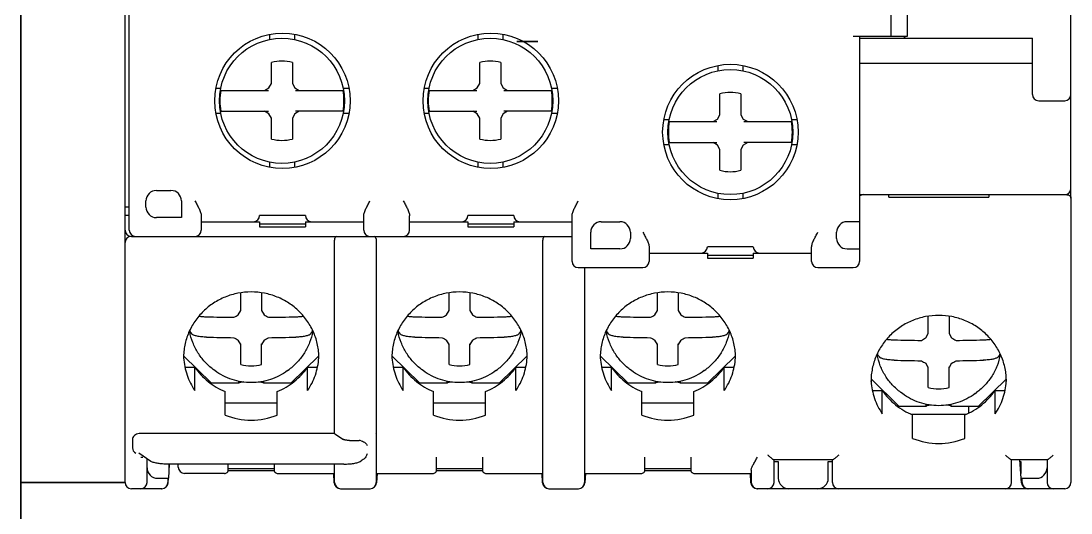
# Model space of a CAD drawing. Header units: millimetres. Extents: x 0 to 19090, y 0 to 12100.
# Drawn here: x 16945.1 to 16995.5, y 10620.1 to 10643.6 of the extents above; entities that cross this region are included whole.
import ezdxf

# ---------------------------------------------------------------- set-up
doc = ezdxf.new("R2010")
doc.units = ezdxf.units.MM
doc.header["$MEASUREMENT"] = 0
doc.layers.add('NetDam', color=7, linetype='Continuous', lineweight=35)

msp = doc.modelspace()

# ---------------------------------------------------------------- linework, layer by layer
at = {"color": 7, "linetype": 'Continuous'}
for p, q in [((16950.092, 10621.525), (16950.092, 10658.425)), ((16995.492, 10635.163), (16995.492, 10658.425)), ((16950.292, 10633.625), (16950.292, 10656.525)), ((16987.642, 10642.925), (16987.642, 10652.825)), ((16986.842, 10646.925), (16986.842, 10642.925)), ((16957.017, 10643.011), (16957.017, 10642.76)), ((16958.217, 10643.02), (16958.217, 10642.76)), ((16967.017, 10643.011), (16967.017, 10642.76)), ((16968.217, 10643.02), (16968.217, 10642.76)), ((16985.042, 10642.925), (16987.642, 10642.925)), ((16985.342, 10642.925), (16985.342, 10632.125)), ((16985.342, 10642.825), (16993.642, 10642.825)), ((16993.642, 10640.125), (16993.642, 10642.825)), ((16957.117, 10640.658), (16957.117, 10641.658)), ((16958.117, 10641.658), (16958.117, 10640.658)), ((16967.117, 10640.658), (16967.117, 10641.658)), ((16968.117, 10641.658), (16968.117, 10640.658)), ((16978.542, 10641.516), (16978.542, 10641.26)), ((16979.742, 10641.516), (16979.742, 10641.26)), ((16985.342, 10641.625), (16993.642, 10641.625)), ((16956.995, 10640.447), (16957.117, 10640.658)), ((16958.117, 10640.658), (16958.239, 10640.447)), ((16966.995, 10640.447), (16967.117, 10640.658)), ((16968.117, 10640.658), (16968.239, 10640.447)), ((16954.449, 10640.425), (16954.686, 10640.425)), ((16954.684, 10640.325), (16956.974, 10640.325)), ((16956.784, 10640.325), (16956.995, 10640.447)), ((16958.239, 10640.447), (16958.45, 10640.325)), ((16958.261, 10640.325), (16960.551, 10640.325)), ((16960.549, 10640.425), (16960.835, 10640.425)), ((16964.449, 10640.425), (16964.686, 10640.425)), ((16964.684, 10640.325), (16966.974, 10640.325)), ((16966.784, 10640.325), (16966.995, 10640.447)), ((16968.239, 10640.447), (16968.45, 10640.325)), ((16968.261, 10640.325), (16970.551, 10640.325)), ((16970.549, 10640.425), (16970.835, 10640.425)), ((16978.642, 10639.158), (16978.642, 10640.158)), ((16979.642, 10640.158), (16979.642, 10639.158)), ((16993.942, 10639.825), (16995.192, 10639.825)), ((16954.449, 10639.225), (16954.684, 10639.225)), ((16954.684, 10639.325), (16956.974, 10639.325)), ((16956.995, 10639.203), (16956.784, 10639.325)), ((16957.117, 10638.992), (16956.995, 10639.203)), ((16957.117, 10637.992), (16957.117, 10638.992)), ((16958.239, 10639.203), (16958.117, 10638.992)), ((16958.117, 10638.992), (16958.117, 10637.992)), ((16958.45, 10639.325), (16958.239, 10639.203)), ((16960.551, 10639.325), (16958.261, 10639.325)), ((16960.55, 10639.225), (16960.835, 10639.225)), ((16964.449, 10639.225), (16964.684, 10639.225)), ((16964.684, 10639.325), (16966.974, 10639.325)), ((16966.995, 10639.203), (16966.784, 10639.325)), ((16967.117, 10638.992), (16966.995, 10639.203)), ((16967.117, 10637.992), (16967.117, 10638.992)), ((16968.239, 10639.203), (16968.117, 10638.992)), ((16968.117, 10638.992), (16968.117, 10637.992)), ((16968.45, 10639.325), (16968.239, 10639.203)), ((16970.551, 10639.325), (16968.261, 10639.325)), ((16970.55, 10639.225), (16970.835, 10639.225)), ((16978.309, 10638.825), (16978.52, 10638.947)), ((16978.52, 10638.947), (16978.642, 10639.158)), ((16979.642, 10639.158), (16979.764, 10638.947)), ((16979.764, 10638.947), (16979.975, 10638.825)), ((16975.949, 10638.925), (16976.211, 10638.925)), ((16976.209, 10638.825), (16978.499, 10638.825)), ((16979.786, 10638.825), (16982.076, 10638.825)), ((16982.074, 10638.925), (16982.335, 10638.925)), ((16975.949, 10637.725), (16976.209, 10637.725)), ((16976.209, 10637.825), (16978.499, 10637.825)), ((16978.52, 10637.703), (16978.309, 10637.825)), ((16978.642, 10637.492), (16978.52, 10637.703)), ((16978.642, 10636.492), (16978.642, 10637.492)), ((16979.764, 10637.703), (16979.642, 10637.492)), ((16979.642, 10637.492), (16979.642, 10636.492)), ((16979.975, 10637.825), (16979.764, 10637.703)), ((16982.076, 10637.825), (16979.786, 10637.825)), ((16982.075, 10637.725), (16982.335, 10637.725)), ((16957.017, 10636.89), (16957.017, 10636.639)), ((16958.217, 10636.89), (16958.217, 10636.63)), ((16967.017, 10636.89), (16967.017, 10636.639)), ((16968.217, 10636.89), (16968.217, 10636.63)), ((16951.592, 10635.525), (16952.292, 10635.525)), ((16951.092, 10634.725), (16951.092, 10635.025)), ((16952.792, 10635.025), (16952.792, 10634.225)), ((16978.542, 10635.39), (16978.542, 10635.134)), ((16979.742, 10635.39), (16979.742, 10635.134)), ((16985.342, 10635.325), (16995.192, 10635.325)), ((16985.392, 10635.325), (16985.392, 10635.284)), ((16986.742, 10635.208), (16986.742, 10635.325)), ((16986.742, 10635.208), (16991.542, 10635.208)), ((16991.542, 10635.325), (16991.542, 10635.208)), ((16995.492, 10635.145), (16995.492, 10621.525)), ((16950.292, 10634.725), (16950.092, 10634.725)), ((16950.292, 10634.325), (16950.092, 10634.325)), ((16952.792, 10634.225), (16951.592, 10634.225)), ((16953.742, 10634.311), (16953.742, 10633.625)), ((16953.742, 10634.025), (16956.542, 10634.025)), ((16958.742, 10634.325), (16956.542, 10634.325)), ((16956.542, 10634.025), (16956.542, 10633.775)), ((16956.542, 10633.925), (16958.742, 10633.925)), ((16958.742, 10634.025), (16958.742, 10633.775)), ((16958.742, 10634.025), (16961.542, 10634.025)), ((16961.542, 10633.625), (16961.542, 10634.311)), ((16963.742, 10633.625), (16963.742, 10634.311)), ((16963.742, 10634.025), (16966.542, 10634.025)), ((16968.742, 10634.325), (16966.542, 10634.325)), ((16966.542, 10634.025), (16966.542, 10633.775)), ((16966.542, 10633.925), (16968.742, 10633.925)), ((16968.742, 10634.025), (16968.742, 10633.775)), ((16968.742, 10634.025), (16971.542, 10634.025)), ((16971.542, 10632.125), (16971.542, 10634.311)), ((16972.942, 10634.025), (16973.842, 10634.025)), ((16985.342, 10634.025), (16984.742, 10634.025)), ((16956.542, 10633.775), (16958.742, 10633.775)), ((16966.542, 10633.775), (16968.742, 10633.775)), ((16972.442, 10632.725), (16972.442, 10633.525)), ((16974.342, 10633.525), (16974.342, 10633.225)), ((16984.242, 10633.225), (16984.242, 10633.525)), ((16950.392, 10633.325), (16971.542, 10633.325)), ((16952.242, 10633.325), (16952.242, 10633.318)), ((16960.146, 10623.863), (16960.146, 10633.09)), ((16962.138, 10633.09), (16962.138, 10623.863)), ((16970.146, 10622.74), (16970.146, 10633.09)), ((16973.842, 10632.725), (16972.442, 10632.725)), ((16975.242, 10632.811), (16975.242, 10632.125)), ((16975.242, 10632.525), (16978.042, 10632.525)), ((16980.242, 10632.825), (16978.042, 10632.825)), ((16978.042, 10632.525), (16978.042, 10632.275)), ((16978.042, 10632.425), (16980.242, 10632.425)), ((16980.242, 10632.525), (16980.242, 10632.275)), ((16980.242, 10632.525), (16983.042, 10632.525)), ((16983.042, 10632.125), (16983.042, 10632.811)), ((16984.742, 10632.725), (16985.342, 10632.725)), ((16978.042, 10632.275), (16980.242, 10632.275)), ((16971.842, 10631.825), (16974.942, 10631.825)), ((16972.138, 10631.825), (16972.138, 10622.74)), ((16983.342, 10631.825), (16985.042, 10631.825)), ((16955.642, 10629.767), (16955.642, 10630.616)), ((16956.642, 10630.616), (16956.642, 10629.767)), ((16965.642, 10629.767), (16965.642, 10630.616)), ((16966.642, 10630.616), (16966.642, 10629.767)), ((16975.642, 10629.767), (16975.642, 10630.616)), ((16976.642, 10630.616), (16976.642, 10629.767)), ((16955.52, 10629.56), (16955.642, 10629.767)), ((16956.642, 10629.767), (16956.764, 10629.56)), ((16965.52, 10629.56), (16965.642, 10629.767)), ((16966.642, 10629.767), (16966.764, 10629.56)), ((16975.52, 10629.56), (16975.642, 10629.767)), ((16976.642, 10629.767), (16976.764, 10629.56)), ((16988.642, 10628.66), (16988.642, 10629.495)), ((16989.642, 10629.495), (16989.642, 10628.66)), ((16953.309, 10628.633), (16953.209, 10628.754)), ((16959.076, 10628.754), (16958.976, 10628.633)), ((16963.309, 10628.633), (16963.209, 10628.754)), ((16969.076, 10628.754), (16968.976, 10628.633)), ((16973.309, 10628.633), (16973.209, 10628.754)), ((16979.076, 10628.754), (16978.976, 10628.633)), ((16988.52, 10628.453), (16988.642, 10628.66)), ((16989.642, 10628.66), (16989.764, 10628.453)), ((16955.642, 10628.14), (16955.52, 10628.345)), ((16955.642, 10627.182), (16955.642, 10628.17)), ((16956.764, 10628.345), (16956.642, 10628.14)), ((16956.642, 10627.182), (16956.642, 10628.17)), ((16965.642, 10628.14), (16965.52, 10628.345)), ((16965.642, 10627.182), (16965.642, 10628.17)), ((16966.764, 10628.345), (16966.642, 10628.14)), ((16966.642, 10627.182), (16966.642, 10628.17)), ((16975.642, 10628.14), (16975.52, 10628.345)), ((16975.642, 10627.182), (16975.642, 10628.17)), ((16976.764, 10628.345), (16976.642, 10628.14)), ((16976.642, 10627.182), (16976.642, 10628.17)), ((16952.897, 10627.59), (16954.242, 10626.277)), ((16959.388, 10627.59), (16958.042, 10626.277)), ((16962.897, 10627.59), (16964.242, 10626.277)), ((16969.388, 10627.59), (16968.042, 10626.277)), ((16972.897, 10627.59), (16974.242, 10626.277)), ((16979.388, 10627.59), (16978.042, 10626.277)), ((16986.309, 10627.527), (16986.209, 10627.648)), ((16992.076, 10627.648), (16991.976, 10627.527)), ((16952.96, 10627.054), (16953.436, 10627.054)), ((16953.436, 10625.929), (16953.436, 10627.054)), ((16954.398, 10626.887), (16954.324, 10626.942)), ((16957.887, 10626.887), (16957.961, 10626.942)), ((16958.848, 10625.929), (16958.848, 10627.054)), ((16958.848, 10627.054), (16959.324, 10627.054)), ((16962.96, 10627.054), (16963.436, 10627.054)), ((16963.436, 10625.929), (16963.436, 10627.054)), ((16964.398, 10626.887), (16964.324, 10626.942)), ((16967.887, 10626.887), (16967.961, 10626.942)), ((16968.848, 10625.929), (16968.848, 10627.054)), ((16968.848, 10627.054), (16969.324, 10627.054)), ((16972.96, 10627.054), (16973.436, 10627.054)), ((16973.436, 10625.929), (16973.436, 10627.054)), ((16974.398, 10626.887), (16974.324, 10626.942)), ((16977.887, 10626.887), (16977.961, 10626.942)), ((16978.848, 10625.929), (16978.848, 10627.054)), ((16978.848, 10627.054), (16979.324, 10627.054)), ((16988.642, 10627.034), (16988.52, 10627.239)), ((16988.642, 10626.076), (16988.642, 10627.064)), ((16989.764, 10627.239), (16989.642, 10627.034)), ((16989.642, 10626.076), (16989.642, 10627.064)), ((16955.542, 10626.277), (16955.542, 10626.375)), ((16956.742, 10626.277), (16956.742, 10626.375)), ((16965.542, 10626.277), (16965.542, 10626.375)), ((16966.742, 10626.277), (16966.742, 10626.375)), ((16975.542, 10626.277), (16975.542, 10626.375)), ((16976.742, 10626.277), (16976.742, 10626.375)), ((16985.896, 10626.485), (16987.242, 10625.17)), ((16992.389, 10626.485), (16991.042, 10625.17)), ((16954.187, 10626.282), (16954.242, 10626.277)), ((16955.542, 10626.277), (16954.242, 10626.277)), ((16954.892, 10624.757), (16954.892, 10625.882)), ((16958.042, 10626.277), (16956.742, 10626.277)), ((16957.392, 10624.757), (16957.392, 10625.882)), ((16958.098, 10626.282), (16958.042, 10626.277)), ((16964.187, 10626.282), (16964.242, 10626.277)), ((16965.542, 10626.277), (16964.242, 10626.277)), ((16964.892, 10624.757), (16964.892, 10625.882)), ((16968.042, 10626.277), (16966.742, 10626.277)), ((16967.392, 10624.757), (16967.392, 10625.882)), ((16968.098, 10626.282), (16968.042, 10626.277)), ((16974.187, 10626.282), (16974.242, 10626.277)), ((16975.542, 10626.277), (16974.242, 10626.277)), ((16974.892, 10624.757), (16974.892, 10625.882)), ((16978.042, 10626.277), (16976.742, 10626.277)), ((16977.392, 10624.757), (16977.392, 10625.882)), ((16978.098, 10626.282), (16978.042, 10626.277)), ((16985.96, 10625.933), (16986.436, 10625.933)), ((16986.436, 10624.807), (16986.436, 10625.933)), ((16987.398, 10625.781), (16987.324, 10625.836)), ((16990.887, 10625.781), (16990.961, 10625.836)), ((16991.848, 10625.933), (16992.324, 10625.933)), ((16991.848, 10624.807), (16991.848, 10625.933)), ((16957.392, 10625.325), (16954.892, 10625.325)), ((16967.392, 10625.325), (16964.892, 10625.325)), ((16977.392, 10625.325), (16974.892, 10625.325)), ((16987.164, 10625.177), (16987.242, 10625.17)), ((16988.542, 10625.17), (16987.242, 10625.17)), ((16988.542, 10625.17), (16988.542, 10625.268)), ((16989.742, 10625.17), (16989.742, 10625.268)), ((16991.042, 10625.17), (16989.742, 10625.17)), ((16990.592, 10624.854), (16990.592, 10625.17)), ((16991.121, 10625.177), (16991.042, 10625.17)), ((16987.808, 10624.8), (16990.477, 10624.8)), ((16987.892, 10623.636), (16987.892, 10624.761)), ((16990.392, 10623.636), (16990.392, 10624.761)), ((16960.146, 10623.863), (16950.765, 10623.863)), ((16960.158, 10623.853), (16960.574, 10623.582)), ((16962.142, 10623.863), (16962.127, 10623.853)), ((16962.142, 10623.863), (16962.138, 10623.863)), ((16962.142, 10623.863), (16962.142, 10622.886)), ((16950.442, 10623.57), (16950.442, 10623.179)), ((16960.859, 10623.538), (16961.326, 10623.538)), ((16951.327, 10622.534), (16950.75, 10622.928)), ((16962.142, 10622.886), (16962.127, 10622.876)), ((16962.138, 10622.884), (16962.138, 10622.74)), ((16950.842, 10622.74), (16950.947, 10622.74)), ((16951.142, 10621.525), (16951.142, 10622.634)), ((16960.588, 10622.403), (16952.119, 10622.403)), ((16952.209, 10622.403), (16952.171, 10621.725)), ((16952.642, 10622.256), (16952.642, 10622.403)), ((16955.042, 10622.118), (16955.042, 10622.403)), ((16957.242, 10622.403), (16957.242, 10622.118)), ((16960.142, 10621.525), (16960.142, 10622.403)), ((16961.512, 10622.617), (16961.416, 10622.555)), ((16962.142, 10622.45), (16962.142, 10621.525)), ((16965.042, 10622.118), (16965.042, 10622.74)), ((16967.242, 10622.74), (16967.242, 10622.118)), ((16970.142, 10621.525), (16970.142, 10622.45)), ((16972.142, 10622.45), (16972.142, 10621.525)), ((16975.042, 10622.118), (16975.042, 10622.74)), ((16977.242, 10622.74), (16977.242, 10622.118)), ((16984.049, 10622.603), (16981.235, 10622.603)), ((16981.242, 10621.525), (16981.242, 10622.603)), ((16981.242, 10622.525), (16981.442, 10622.525)), ((16981.442, 10622.525), (16981.442, 10621.725)), ((16983.842, 10621.725), (16983.842, 10622.525)), ((16983.842, 10622.525), (16984.042, 10622.525)), ((16984.042, 10621.525), (16984.042, 10622.603)), ((16994.349, 10622.603), (16992.635, 10622.603)), ((16992.642, 10621.525), (16992.642, 10622.603)), ((16993.122, 10621.504), (16993.044, 10622.603)), ((16993.049, 10622.525), (16993.078, 10622.525)), ((16994.342, 10622.603), (16994.342, 10621.525)), ((16951.142, 10622.125), (16951.153, 10622.125)), ((16954.859, 10621.956), (16952.942, 10621.956)), ((16957.246, 10622.088), (16955.039, 10622.088)), ((16955.042, 10622.191), (16957.242, 10622.191)), ((16957.425, 10621.956), (16960.142, 10621.956)), ((16960.126, 10621.508), (16960.101, 10621.956)), ((16962.142, 10621.956), (16964.859, 10621.956)), ((16962.184, 10621.956), (16962.158, 10621.508)), ((16967.246, 10622.088), (16965.039, 10622.088)), ((16965.042, 10622.191), (16967.242, 10622.191)), ((16967.425, 10621.956), (16970.142, 10621.956)), ((16970.126, 10621.508), (16970.101, 10621.956)), ((16972.142, 10621.956), (16974.859, 10621.956)), ((16972.184, 10621.956), (16972.158, 10621.508)), ((16977.246, 10622.088), (16975.039, 10622.088)), ((16975.042, 10622.191), (16977.242, 10622.191)), ((16977.425, 10621.956), (16980.142, 10621.956)), ((16980.126, 10621.508), (16980.101, 10621.956)), ((16980.142, 10622.108), (16980.142, 10621.525)), ((16993.085, 10622.125), (16993.078, 10622.125)), ((16994.331, 10622.125), (16994.342, 10622.125)), ((16951.642, 10621.725), (16952.171, 10621.725)), ((16952.142, 10621.725), (16952.142, 10621.525)), ((16952.158, 10621.508), (16952.171, 10621.724)), ((16993.107, 10621.725), (16993.842, 10621.725)), ((16993.142, 10621.525), (16993.142, 10621.725)), ((16951.859, 10621.225), (16950.392, 10621.225)), ((16960.426, 10621.225), (16961.859, 10621.225)), ((16970.426, 10621.225), (16971.859, 10621.225)), ((16995.192, 10621.225), (16980.426, 10621.225))]:
    msp.add_line(p, q, dxfattribs=at)
for centre, radius in [((16957.642, 10639.825), 3.25), ((16967.642, 10639.825), 3.25), ((16957.617, 10639.825), 3), ((16967.617, 10639.825), 3), ((16979.142, 10638.325), 3.25), ((16979.142, 10638.325), 3)]:
    msp.add_circle(centre, radius, dxfattribs=at)
for centre, radius, start, end in [((16987.342, 10643.125), 0.3, 270, 318.1335), ((16957.617, 10639.825), 1.9, 74.7425, 105.2575), ((16967.617, 10639.825), 1.9, 74.7425, 105.2575), ((16957.617, 10639.825), 2.976, 170.3274, 189.6726), ((16957.617, 10639.825), 2.976, 350.3274, 9.6726), ((16967.617, 10639.825), 2.976, 170.3274, 189.6726), ((16967.617, 10639.825), 2.976, 350.3274, 9.6726), ((16979.142, 10638.325), 1.9, 74.7425, 105.2575), ((16993.942, 10640.125), 0.3, 180, 270), ((16995.192, 10640.125), 0.3, 270, 0), ((16979.142, 10638.325), 2.976, 170.3274, 189.6726), ((16979.142, 10638.325), 2.976, 350.3274, 9.6726), ((16957.617, 10639.825), 1.9, 254.7425, 285.2575), ((16967.617, 10639.825), 1.9, 254.7425, 285.2575), ((16979.142, 10638.325), 1.9, 254.7425, 285.2575), ((16951.592, 10635.025), 0.5, 90, 180), ((16952.292, 10635.025), 0.5, 0, 90), ((16995.192, 10635.625), 0.3, 270, 0), ((16985.542, 10635.025), 0.3, 90, 131.8618), ((16951.592, 10634.725), 0.5, 180, 270), ((16956.242, 10634.325), 0.3, 270, 0), ((16959.042, 10634.325), 0.3, 180, 270), ((16966.242, 10634.325), 0.3, 270, 0), ((16969.042, 10634.325), 0.3, 180, 270), ((16972.942, 10633.525), 0.5, 90, 180), ((16973.842, 10633.525), 0.5, 0, 90), ((16984.742, 10633.525), 0.5, 90, 180), ((16950.392, 10633.625), 0.3, 180, 270), ((16950.592, 10633.625), 0.3, 180, 270), ((16953.442, 10633.625), 0.3, 270, 0), ((16961.842, 10633.625), 0.3, 180, 270), ((16963.442, 10633.625), 0.3, 270, 0), ((16950.392, 10633.025), 0.3, 90, 180), ((16973.842, 10633.225), 0.5, 270, 0), ((16984.742, 10633.225), 0.5, 180, 270), ((16977.742, 10632.825), 0.3, 270, 0), ((16980.542, 10632.825), 0.3, 180, 270), ((16971.842, 10632.125), 0.3, 180, 270), ((16974.942, 10632.125), 0.3, 270, 0), ((16983.342, 10632.125), 0.3, 180, 270), ((16985.042, 10632.125), 0.3, 270, 0), ((16956.128, 10702.24), 72.803, 268.32541, 269.35585), ((16914.912, 10702.062), 83.1, 299.08672, 299.25343), ((16997.373, 10702.062), 83.1, 240.74657, 240.91328), ((16956.151, 10702.508), 73.071, 270.64604, 271.67271), ((16966.128, 10702.24), 72.803, 268.32541, 269.35585), ((16924.912, 10702.062), 83.1, 299.08672, 299.25343), ((17007.373, 10702.062), 83.1, 240.74657, 240.91328), ((16966.151, 10702.508), 73.071, 270.64604, 271.67271), ((16976.128, 10702.24), 72.803, 268.32541, 269.35585), ((16934.912, 10702.062), 83.1, 299.08672, 299.25343), ((17017.373, 10702.062), 83.1, 240.74657, 240.91328), ((16976.151, 10702.508), 73.071, 270.64604, 271.67271), ((16956.005, 10629.272), 2.863, 189.5792, 190.5057), ((16956.008, 10629.243), 2.841, 188.446, 189.9028), ((16956.133, 10701.531), 73.071, 268.32729, 269.35396), ((16997.1, 10701.648), 84.275, 240.27176, 240.43692), ((16915.185, 10701.648), 84.275, 299.56308, 299.72824), ((16956.157, 10701.264), 72.803, 270.64415, 271.67459), ((16956.277, 10629.243), 2.841, 350.0972, 351.5542), ((16956.28, 10629.272), 2.863, 349.4943, 350.4209), ((16966.005, 10629.272), 2.863, 189.5792, 190.5057), ((16966.008, 10629.243), 2.841, 188.446, 189.9028), ((16966.133, 10701.531), 73.071, 268.32729, 269.35396), ((17007.1, 10701.648), 84.275, 240.27176, 240.43692), ((16925.185, 10701.648), 84.275, 299.56308, 299.72824), ((16966.157, 10701.264), 72.803, 270.64415, 271.67459), ((16966.277, 10629.243), 2.841, 350.0972, 351.5542), ((16966.28, 10629.272), 2.863, 349.4943, 350.4209), ((16976.005, 10629.272), 2.863, 189.5792, 190.5057), ((16976.008, 10629.243), 2.841, 188.446, 189.9028), ((16976.133, 10701.531), 73.071, 268.32729, 269.35396), ((17017.1, 10701.648), 84.275, 240.27176, 240.43692), ((16935.185, 10701.648), 84.275, 299.56308, 299.72824), ((16976.157, 10701.264), 72.803, 270.64415, 271.67459), ((16976.277, 10629.243), 2.841, 350.0972, 351.5542), ((16976.28, 10629.272), 2.863, 349.4943, 350.4209), ((16989.128, 10701.134), 72.803, 268.32541, 269.35585), ((16947.912, 10700.955), 83.1, 299.08672, 299.25343), ((17030.373, 10700.955), 83.1, 240.74657, 240.91328), ((16989.151, 10701.401), 73.071, 270.64604, 271.67271), ((16955.992, 10627.686), 3.1, 181.8945, 183.6003), ((16956.292, 10627.686), 3.1, 356.3997, 358.1055), ((16965.992, 10627.686), 3.1, 181.8945, 183.6003), ((16966.292, 10627.686), 3.1, 356.3997, 358.1055), ((16975.992, 10627.686), 3.1, 181.8945, 183.6003), ((16976.292, 10627.686), 3.1, 356.3997, 358.1055), ((16989.005, 10628.166), 2.863, 189.7787, 190.5057), ((16989.008, 10628.136), 2.841, 188.6733, 189.9028), ((16989.133, 10700.425), 73.071, 268.32729, 269.35396), ((17030.1, 10700.542), 84.275, 240.27176, 240.43692), ((16948.185, 10700.542), 84.275, 299.56308, 299.72824), ((16989.157, 10700.158), 72.803, 270.64415, 271.67459), ((16989.277, 10628.136), 2.841, 350.0972, 351.327), ((16989.279, 10628.166), 2.863, 349.4943, 350.2215), ((16956.142, 10629.061), 1.945, 255.1, 284.9), ((16966.142, 10629.061), 1.945, 255.1, 284.9), ((16976.142, 10629.061), 1.945, 255.1, 284.9), ((16988.992, 10626.565), 3.1, 181.8945, 183.6003), ((16989.292, 10626.565), 3.1, 356.3997, 358.1055), ((16989.142, 10627.955), 1.945, 255.1, 284.9), ((16956.142, 10627.836), 3.323, 247.9028, 292.0972), ((16966.142, 10627.836), 3.323, 247.9028, 292.0972), ((16976.142, 10627.836), 3.323, 247.9028, 292.0972), ((16989.142, 10626.714), 3.323, 247.9028, 292.0972), ((16951.642, 10622.225), 0.5, 180, 270), ((16952.942, 10622.256), 0.3, 180, 270), ((16993.842, 10622.225), 0.5, 270, 0), ((16950.392, 10621.525), 0.3, 180, 270), ((16950.842, 10621.525), 0.3, 270, 0), ((16951.842, 10621.525), 0.3, 270, 0), ((16951.859, 10621.525), 0.3, 270, 356.7481), ((16960.426, 10621.525), 0.3, 183.2519, 270), ((16960.442, 10621.525), 0.3, 180, 270), ((16961.842, 10621.525), 0.3, 270, 0), ((16961.859, 10621.525), 0.3, 270, 356.7481), ((16970.426, 10621.525), 0.3, 183.2519, 270), ((16970.442, 10621.525), 0.3, 180, 270), ((16971.842, 10621.525), 0.3, 270, 0), ((16971.859, 10621.525), 0.3, 270, 356.7481), ((16980.426, 10621.525), 0.3, 183.2519, 270), ((16980.442, 10621.525), 0.3, 180, 270), ((16980.942, 10621.525), 0.3, 270, 0), ((16981.942, 10621.725), 0.5, 180, 270), ((16983.342, 10621.725), 0.5, 270, 0), ((16984.342, 10621.525), 0.3, 180, 270), ((16992.342, 10621.525), 0.3, 270, 0), ((16993.422, 10621.525), 0.3, 184.0856, 270), ((16993.442, 10621.525), 0.3, 180, 270), ((16994.642, 10621.525), 0.3, 180, 270), ((16995.192, 10621.525), 0.3, 270, 0)]:
    msp.add_arc(centre, radius, start, end, dxfattribs=at)
for centre, major_axis, ratio, start_param, end_param in [((16960.242, 10633.025), (-0.024, 0.3), 0.32355, -0.026084, 0.764281), ((16962.042, 10633.025), (0.024, 0.3), 0.32355, -0.764281, 0.026084), ((16970.242, 10633.025), (-0.024, 0.3), 0.32355, -0.026084, 0.764281), ((16950.765, 10623.57), (0.323, 0), 0.906468, 1.570796, 3.141593), ((16961.326, 10623.245), (0.316, 0), 0.926196, 1.249046, 1.570796), ((16950.765, 10623.179), (0.323, 0), 0.906468, -3.141593, -2.108956), ((16952.267, 10628.713), (0.071, 6.541), 0.002236, -3.092871, -2.875146), ((16993.037, 10626.912), (-0.054, 4.968), 0.002944, -3.630067, -3.190277)]:
    msp.add_ellipse(centre, major_axis=major_axis, ratio=ratio, start_param=start_param, end_param=end_param, dxfattribs=at)
for points, knots in [([(16953.442, 10635.025), (16953.477, 10634.962), (16953.544, 10634.839), (16953.623, 10634.685), (16953.678, 10634.564), (16953.711, 10634.476), (16953.735, 10634.393), (16953.742, 10634.337), (16953.742, 10634.311)], [0, 0, 0, 0, 0.273805, 0.539503, 0.666193, 0.786539, 0.898455, 1, 1, 1, 1]), ([(16961.542, 10634.311), (16961.542, 10634.337), (16961.55, 10634.393), (16961.574, 10634.476), (16961.607, 10634.564), (16961.661, 10634.685), (16961.741, 10634.839), (16961.808, 10634.962), (16961.842, 10635.025)], [0, 0, 0, 0, 0.101545, 0.213461, 0.333807, 0.460497, 0.726195, 1, 1, 1, 1]), ([(16963.442, 10635.025), (16963.477, 10634.962), (16963.544, 10634.839), (16963.623, 10634.685), (16963.678, 10634.564), (16963.711, 10634.476), (16963.735, 10634.393), (16963.742, 10634.337), (16963.742, 10634.311)], [0, 0, 0, 0, 0.273805, 0.539504, 0.666193, 0.786539, 0.898455, 1, 1, 1, 1]), ([(16971.542, 10634.311), (16971.542, 10634.337), (16971.55, 10634.393), (16971.574, 10634.476), (16971.607, 10634.564), (16971.661, 10634.685), (16971.741, 10634.839), (16971.808, 10634.962), (16971.842, 10635.025)], [0, 0, 0, 0, 0.101545, 0.213461, 0.333807, 0.460497, 0.726195, 1, 1, 1, 1]), ([(16995.192, 10635.325), (16995.206, 10635.325), (16995.232, 10635.325), (16995.275, 10635.324), (16995.321, 10635.32), (16995.368, 10635.309), (16995.409, 10635.291), (16995.443, 10635.266), (16995.47, 10635.233), (16995.488, 10635.191), (16995.492, 10635.161), (16995.492, 10635.145)], [0, 0, 0, 0, 0.105671, 0.191865, 0.330711, 0.449267, 0.558411, 0.663473, 0.768822, 0.879176, 1, 1, 1, 1]), ([(16974.942, 10633.525), (16974.977, 10633.462), (16975.044, 10633.339), (16975.123, 10633.185), (16975.178, 10633.064), (16975.211, 10632.976), (16975.235, 10632.893), (16975.242, 10632.837), (16975.242, 10632.811)], [0, 0, 0, 0, 0.273805, 0.539504, 0.666193, 0.786539, 0.898457, 1, 1, 1, 1]), ([(16983.042, 10632.811), (16983.042, 10632.837), (16983.05, 10632.893), (16983.074, 10632.976), (16983.107, 10633.064), (16983.161, 10633.185), (16983.241, 10633.339), (16983.308, 10633.462), (16983.342, 10633.525)], [0, 0, 0, 0, 0.101545, 0.213461, 0.333807, 0.460497, 0.726195, 1, 1, 1, 1]), ([(16960.146, 10633.09), (16960.146, 10633.116), (16960.147, 10633.154), (16960.151, 10633.203), (16960.155, 10633.226), (16960.158, 10633.236)], [0, 0, 0, 0, 0.537668, 0.780272, 1, 1, 1, 1]), ([(16962.127, 10633.236), (16962.13, 10633.226), (16962.133, 10633.203), (16962.138, 10633.154), (16962.138, 10633.116), (16962.138, 10633.09)], [0, 0, 0, 0, 0.219728, 0.462332, 1, 1, 1, 1]), ([(16970.146, 10633.09), (16970.146, 10633.116), (16970.147, 10633.154), (16970.151, 10633.203), (16970.155, 10633.226), (16970.158, 10633.236)], [0, 0, 0, 0, 0.537668, 0.780272, 1, 1, 1, 1]), ([(16959.392, 10627.491), (16959.392, 10627.595), (16959.382, 10627.802), (16959.335, 10628.109), (16959.258, 10628.411), (16959.114, 10628.801), (16958.862, 10629.261), (16958.523, 10629.663), (16958.209, 10629.941), (16957.952, 10630.127), (16957.678, 10630.287), (16957.293, 10630.465), (16956.781, 10630.616), (16956.142, 10630.677), (16955.504, 10630.616), (16954.992, 10630.465), (16954.607, 10630.287), (16954.333, 10630.127), (16954.076, 10629.941), (16953.761, 10629.663), (16953.422, 10629.261), (16953.17, 10628.801), (16953.027, 10628.411), (16952.95, 10628.109), (16952.903, 10627.802), (16952.892, 10627.595), (16952.892, 10627.491)], [0, 0, 0, 0, 0.030819, 0.061656, 0.092527, 0.123448, 0.185414, 0.247705, 0.27902, 0.310421, 0.341902, 0.373456, 0.436662, 0.5, 0.563337, 0.626543, 0.658098, 0.689579, 0.72098, 0.752295, 0.814586, 0.876552, 0.907473, 0.938344, 0.969181, 1, 1, 1, 1]), ([(16969.392, 10627.491), (16969.392, 10627.595), (16969.382, 10627.802), (16969.335, 10628.109), (16969.258, 10628.411), (16969.114, 10628.801), (16968.862, 10629.261), (16968.523, 10629.663), (16968.209, 10629.941), (16967.952, 10630.127), (16967.678, 10630.287), (16967.293, 10630.465), (16966.781, 10630.616), (16966.142, 10630.677), (16965.504, 10630.616), (16964.992, 10630.465), (16964.607, 10630.287), (16964.333, 10630.127), (16964.076, 10629.941), (16963.761, 10629.663), (16963.422, 10629.261), (16963.17, 10628.801), (16963.027, 10628.411), (16962.95, 10628.109), (16962.903, 10627.802), (16962.892, 10627.595), (16962.892, 10627.491)], [0, 0, 0, 0, 0.030819, 0.061656, 0.092527, 0.123448, 0.185414, 0.247705, 0.27902, 0.310421, 0.341902, 0.373456, 0.436662, 0.5, 0.563337, 0.626543, 0.658098, 0.689579, 0.72098, 0.752295, 0.814586, 0.876552, 0.907473, 0.938344, 0.969181, 1, 1, 1, 1]), ([(16979.392, 10627.491), (16979.392, 10627.595), (16979.382, 10627.802), (16979.335, 10628.109), (16979.258, 10628.411), (16979.114, 10628.801), (16978.862, 10629.261), (16978.523, 10629.663), (16978.209, 10629.941), (16977.952, 10630.127), (16977.678, 10630.287), (16977.293, 10630.465), (16976.781, 10630.616), (16976.142, 10630.677), (16975.504, 10630.616), (16974.992, 10630.465), (16974.607, 10630.287), (16974.333, 10630.127), (16974.076, 10629.941), (16973.761, 10629.663), (16973.422, 10629.261), (16973.17, 10628.801), (16973.027, 10628.411), (16972.95, 10628.109), (16972.903, 10627.802), (16972.892, 10627.595), (16972.892, 10627.491)], [0, 0, 0, 0, 0.030819, 0.061656, 0.092527, 0.123448, 0.185414, 0.247705, 0.27902, 0.310421, 0.341902, 0.373456, 0.436662, 0.5, 0.563337, 0.626543, 0.658098, 0.689579, 0.72098, 0.752295, 0.814586, 0.876552, 0.907473, 0.938344, 0.969181, 1, 1, 1, 1]), ([(16953.633, 10629.5), (16953.691, 10629.491), (16953.813, 10629.477), (16953.936, 10629.47), (16954, 10629.468)], [0, 0, 0, 0, 0.477419, 1, 1, 1, 1]), ([(16958.284, 10629.468), (16958.349, 10629.47), (16958.471, 10629.477), (16958.594, 10629.491), (16958.652, 10629.5)], [0, 0, 0, 0, 0.522581, 1, 1, 1, 1]), ([(16963.633, 10629.5), (16963.691, 10629.491), (16963.813, 10629.477), (16963.936, 10629.47), (16964, 10629.468)], [0, 0, 0, 0, 0.477419, 1, 1, 1, 1]), ([(16968.284, 10629.468), (16968.349, 10629.47), (16968.471, 10629.477), (16968.594, 10629.491), (16968.652, 10629.5)], [0, 0, 0, 0, 0.522581, 1, 1, 1, 1]), ([(16973.633, 10629.5), (16973.691, 10629.491), (16973.813, 10629.477), (16973.936, 10629.47), (16974, 10629.468)], [0, 0, 0, 0, 0.477419, 1, 1, 1, 1]), ([(16978.284, 10629.468), (16978.349, 10629.47), (16978.471, 10629.477), (16978.594, 10629.491), (16978.652, 10629.5)], [0, 0, 0, 0, 0.522581, 1, 1, 1, 1]), ([(16992.392, 10626.37), (16992.392, 10626.473), (16992.382, 10626.68), (16992.335, 10626.988), (16992.258, 10627.289), (16992.114, 10627.68), (16991.862, 10628.14), (16991.523, 10628.542), (16991.209, 10628.82), (16990.952, 10629.006), (16990.678, 10629.166), (16990.293, 10629.343), (16989.781, 10629.495), (16989.142, 10629.556), (16988.504, 10629.495), (16987.992, 10629.343), (16987.607, 10629.166), (16987.333, 10629.006), (16987.076, 10628.82), (16986.761, 10628.542), (16986.422, 10628.14), (16986.17, 10627.68), (16986.027, 10627.289), (16985.95, 10626.988), (16985.903, 10626.68), (16985.892, 10626.473), (16985.892, 10626.37)], [0, 0, 0, 0, 0.030819, 0.061656, 0.092527, 0.123448, 0.185414, 0.247705, 0.27902, 0.310421, 0.341902, 0.373456, 0.436662, 0.5, 0.563337, 0.626543, 0.658098, 0.689579, 0.72098, 0.752295, 0.814586, 0.876552, 0.907473, 0.938344, 0.969181, 1, 1, 1, 1]), ([(16954.324, 10626.942), (16954.177, 10627.052), (16953.904, 10627.297), (16953.57, 10627.733), (16953.323, 10628.222), (16953.223, 10628.572), (16953.19, 10628.75)], [0, 0, 0, 0, 0.251513, 0.501921, 0.751339, 1, 1, 1, 1]), ([(16954, 10628.492), (16953.919, 10628.494), (16953.801, 10628.501), (16953.65, 10628.52), (16953.552, 10628.537), (16953.467, 10628.556), (16953.397, 10628.579), (16953.35, 10628.6), (16953.323, 10628.619), (16953.313, 10628.628), (16953.309, 10628.633)], [0, 0, 0, 0, 0.340151, 0.495457, 0.636082, 0.758805, 0.861052, 0.941288, 0.973195, 1, 1, 1, 1]), ([(16959.094, 10628.75), (16959.061, 10628.572), (16958.961, 10628.222), (16958.715, 10627.733), (16958.381, 10627.297), (16958.107, 10627.052), (16957.961, 10626.942)], [0, 0, 0, 0, 0.248661, 0.498079, 0.748487, 1, 1, 1, 1]), ([(16958.976, 10628.633), (16958.972, 10628.628), (16958.962, 10628.619), (16958.934, 10628.6), (16958.888, 10628.579), (16958.818, 10628.556), (16958.733, 10628.537), (16958.635, 10628.52), (16958.484, 10628.501), (16958.366, 10628.494), (16958.284, 10628.492)], [0, 0, 0, 0, 0.026805, 0.058712, 0.138948, 0.241195, 0.363918, 0.504543, 0.659849, 1, 1, 1, 1]), ([(16964.324, 10626.942), (16964.177, 10627.052), (16963.904, 10627.297), (16963.57, 10627.733), (16963.323, 10628.222), (16963.223, 10628.572), (16963.19, 10628.75)], [0, 0, 0, 0, 0.251513, 0.501921, 0.751339, 1, 1, 1, 1]), ([(16964, 10628.492), (16963.919, 10628.494), (16963.801, 10628.501), (16963.65, 10628.52), (16963.552, 10628.537), (16963.467, 10628.556), (16963.397, 10628.579), (16963.35, 10628.6), (16963.323, 10628.619), (16963.313, 10628.628), (16963.309, 10628.633)], [0, 0, 0, 0, 0.340151, 0.495457, 0.636082, 0.758805, 0.861052, 0.941288, 0.973195, 1, 1, 1, 1]), ([(16969.094, 10628.75), (16969.061, 10628.572), (16968.961, 10628.222), (16968.715, 10627.733), (16968.381, 10627.297), (16968.107, 10627.052), (16967.961, 10626.942)], [0, 0, 0, 0, 0.248661, 0.498079, 0.748487, 1, 1, 1, 1]), ([(16968.976, 10628.633), (16968.972, 10628.628), (16968.962, 10628.619), (16968.934, 10628.6), (16968.888, 10628.579), (16968.818, 10628.556), (16968.733, 10628.537), (16968.635, 10628.52), (16968.484, 10628.501), (16968.366, 10628.494), (16968.284, 10628.492)], [0, 0, 0, 0, 0.026805, 0.058712, 0.138948, 0.241195, 0.363918, 0.504543, 0.659849, 1, 1, 1, 1]), ([(16974.324, 10626.942), (16974.177, 10627.052), (16973.904, 10627.297), (16973.57, 10627.733), (16973.323, 10628.222), (16973.223, 10628.572), (16973.19, 10628.75)], [0, 0, 0, 0, 0.251513, 0.501921, 0.751339, 1, 1, 1, 1]), ([(16974, 10628.492), (16973.919, 10628.494), (16973.801, 10628.501), (16973.65, 10628.52), (16973.552, 10628.537), (16973.467, 10628.556), (16973.397, 10628.579), (16973.35, 10628.6), (16973.323, 10628.619), (16973.313, 10628.628), (16973.309, 10628.633)], [0, 0, 0, 0, 0.340151, 0.495457, 0.636082, 0.758805, 0.861052, 0.941288, 0.973195, 1, 1, 1, 1]), ([(16979.094, 10628.75), (16979.061, 10628.572), (16978.961, 10628.222), (16978.715, 10627.733), (16978.381, 10627.297), (16978.107, 10627.052), (16977.961, 10626.942)], [0, 0, 0, 0, 0.248661, 0.498079, 0.748487, 1, 1, 1, 1]), ([(16978.976, 10628.633), (16978.972, 10628.628), (16978.962, 10628.619), (16978.934, 10628.6), (16978.888, 10628.579), (16978.818, 10628.556), (16978.733, 10628.537), (16978.635, 10628.52), (16978.484, 10628.501), (16978.366, 10628.494), (16978.284, 10628.492)], [0, 0, 0, 0, 0.026805, 0.058712, 0.138948, 0.241195, 0.363918, 0.504543, 0.659849, 1, 1, 1, 1]), ([(16986.644, 10628.391), (16986.701, 10628.383), (16986.819, 10628.37), (16986.938, 10628.363), (16987, 10628.362)], [0, 0, 0, 0, 0.478766, 1, 1, 1, 1]), ([(16991.284, 10628.362), (16991.346, 10628.363), (16991.465, 10628.37), (16991.584, 10628.383), (16991.64, 10628.391)], [0, 0, 0, 0, 0.521235, 1, 1, 1, 1]), ([(16952.898, 10627.491), (16952.907, 10627.353), (16952.943, 10627.076), (16953.053, 10626.672), (16953.216, 10626.285), (16953.358, 10626.044), (16953.436, 10625.929)], [0, 0, 0, 0, 0.249377, 0.499052, 0.749209, 1, 1, 1, 1]), ([(16958.848, 10625.929), (16958.927, 10626.044), (16959.069, 10626.285), (16959.232, 10626.672), (16959.341, 10627.076), (16959.378, 10627.353), (16959.386, 10627.491)], [0, 0, 0, 0, 0.250791, 0.500948, 0.750623, 1, 1, 1, 1]), ([(16962.898, 10627.491), (16962.907, 10627.353), (16962.943, 10627.076), (16963.053, 10626.672), (16963.216, 10626.285), (16963.358, 10626.044), (16963.436, 10625.929)], [0, 0, 0, 0, 0.249377, 0.499052, 0.749209, 1, 1, 1, 1]), ([(16968.848, 10625.929), (16968.927, 10626.044), (16969.069, 10626.285), (16969.232, 10626.672), (16969.341, 10627.076), (16969.378, 10627.353), (16969.386, 10627.491)], [0, 0, 0, 0, 0.250791, 0.500948, 0.750623, 1, 1, 1, 1]), ([(16972.898, 10627.491), (16972.907, 10627.353), (16972.943, 10627.076), (16973.053, 10626.672), (16973.216, 10626.285), (16973.358, 10626.044), (16973.436, 10625.929)], [0, 0, 0, 0, 0.249377, 0.499052, 0.749209, 1, 1, 1, 1]), ([(16978.848, 10625.929), (16978.927, 10626.044), (16979.069, 10626.285), (16979.232, 10626.672), (16979.341, 10627.076), (16979.378, 10627.353), (16979.386, 10627.491)], [0, 0, 0, 0, 0.250791, 0.500948, 0.750623, 1, 1, 1, 1]), ([(16987.324, 10625.836), (16987.177, 10625.945), (16986.904, 10626.19), (16986.57, 10626.626), (16986.323, 10627.115), (16986.223, 10627.466), (16986.19, 10627.644)], [0, 0, 0, 0, 0.251513, 0.501921, 0.751339, 1, 1, 1, 1]), ([(16987, 10627.385), (16986.919, 10627.388), (16986.801, 10627.395), (16986.65, 10627.413), (16986.552, 10627.43), (16986.467, 10627.45), (16986.397, 10627.472), (16986.35, 10627.493), (16986.323, 10627.512), (16986.313, 10627.522), (16986.309, 10627.527)], [0, 0, 0, 0, 0.340151, 0.495457, 0.636082, 0.758805, 0.861052, 0.941288, 0.973195, 1, 1, 1, 1]), ([(16992.094, 10627.644), (16992.061, 10627.466), (16991.961, 10627.115), (16991.715, 10626.626), (16991.381, 10626.19), (16991.107, 10625.945), (16990.961, 10625.836)], [0, 0, 0, 0, 0.248661, 0.498079, 0.748487, 1, 1, 1, 1]), ([(16991.976, 10627.527), (16991.972, 10627.522), (16991.962, 10627.512), (16991.934, 10627.493), (16991.888, 10627.472), (16991.818, 10627.45), (16991.733, 10627.43), (16991.635, 10627.413), (16991.484, 10627.395), (16991.366, 10627.388), (16991.284, 10627.385)], [0, 0, 0, 0, 0.026805, 0.058712, 0.138948, 0.241195, 0.363918, 0.504543, 0.659849, 1, 1, 1, 1]), ([(16953.436, 10627.054), (16953.525, 10626.924), (16953.722, 10626.677), (16954.069, 10626.353), (16954.46, 10626.083), (16954.745, 10625.942), (16954.892, 10625.882)], [0, 0, 0, 0, 0.248724, 0.498317, 0.74877, 1, 1, 1, 1]), ([(16957.887, 10626.887), (16957.762, 10626.794), (16957.497, 10626.629), (16957.066, 10626.447), (16956.61, 10626.336), (16956.142, 10626.299), (16955.675, 10626.336), (16955.219, 10626.447), (16954.787, 10626.629), (16954.523, 10626.794), (16954.398, 10626.887)], [0, 0, 0, 0, 0.12475, 0.249702, 0.374812, 0.5, 0.625189, 0.750298, 0.87525, 1, 1, 1, 1]), ([(16957.392, 10625.882), (16957.539, 10625.942), (16957.824, 10626.083), (16958.216, 10626.353), (16958.563, 10626.677), (16958.76, 10626.924), (16958.848, 10627.054)], [0, 0, 0, 0, 0.25123, 0.501683, 0.751276, 1, 1, 1, 1]), ([(16963.436, 10627.054), (16963.525, 10626.924), (16963.722, 10626.677), (16964.069, 10626.353), (16964.46, 10626.083), (16964.745, 10625.942), (16964.892, 10625.882)], [0, 0, 0, 0, 0.248724, 0.498317, 0.74877, 1, 1, 1, 1]), ([(16967.887, 10626.887), (16967.762, 10626.794), (16967.497, 10626.629), (16967.066, 10626.447), (16966.61, 10626.336), (16966.142, 10626.299), (16965.675, 10626.336), (16965.219, 10626.447), (16964.787, 10626.629), (16964.523, 10626.794), (16964.398, 10626.887)], [0, 0, 0, 0, 0.12475, 0.249702, 0.374812, 0.5, 0.625189, 0.750298, 0.87525, 1, 1, 1, 1]), ([(16967.392, 10625.882), (16967.539, 10625.942), (16967.824, 10626.083), (16968.216, 10626.353), (16968.563, 10626.677), (16968.76, 10626.924), (16968.848, 10627.054)], [0, 0, 0, 0, 0.25123, 0.501683, 0.751276, 1, 1, 1, 1]), ([(16973.436, 10627.054), (16973.525, 10626.924), (16973.722, 10626.677), (16974.069, 10626.353), (16974.46, 10626.083), (16974.745, 10625.942), (16974.892, 10625.882)], [0, 0, 0, 0, 0.248724, 0.498317, 0.74877, 1, 1, 1, 1]), ([(16977.887, 10626.887), (16977.762, 10626.794), (16977.497, 10626.629), (16977.066, 10626.447), (16976.61, 10626.336), (16976.142, 10626.299), (16975.675, 10626.336), (16975.219, 10626.447), (16974.787, 10626.629), (16974.523, 10626.794), (16974.398, 10626.887)], [0, 0, 0, 0, 0.12475, 0.249702, 0.374812, 0.5, 0.625189, 0.750298, 0.87525, 1, 1, 1, 1]), ([(16977.392, 10625.882), (16977.539, 10625.942), (16977.824, 10626.083), (16978.216, 10626.353), (16978.563, 10626.677), (16978.76, 10626.924), (16978.848, 10627.054)], [0, 0, 0, 0, 0.25123, 0.501683, 0.751276, 1, 1, 1, 1]), ([(16955.784, 10626.34), (16955.768, 10626.34), (16955.736, 10626.338), (16955.69, 10626.333), (16955.648, 10626.327), (16955.613, 10626.319), (16955.587, 10626.311), (16955.57, 10626.304), (16955.555, 10626.296), (16955.542, 10626.286), (16955.542, 10626.277)], [0, 0, 0, 0, 0.19243, 0.373105, 0.53717, 0.680248, 0.7989, 0.848373, 0.891106, 1, 1, 1, 1]), ([(16956.742, 10626.277), (16956.742, 10626.286), (16956.73, 10626.296), (16956.715, 10626.304), (16956.698, 10626.311), (16956.672, 10626.319), (16956.636, 10626.327), (16956.595, 10626.333), (16956.549, 10626.338), (16956.517, 10626.34), (16956.5, 10626.34)], [0, 0, 0, 0, 0.108886, 0.151621, 0.201098, 0.319757, 0.462844, 0.626913, 0.807584, 1, 1, 1, 1]), ([(16965.784, 10626.34), (16965.768, 10626.34), (16965.736, 10626.338), (16965.69, 10626.333), (16965.648, 10626.327), (16965.613, 10626.319), (16965.587, 10626.311), (16965.57, 10626.304), (16965.555, 10626.296), (16965.542, 10626.286), (16965.542, 10626.277)], [0, 0, 0, 0, 0.19243, 0.373105, 0.53717, 0.680248, 0.7989, 0.848373, 0.891106, 1, 1, 1, 1]), ([(16966.742, 10626.277), (16966.742, 10626.286), (16966.73, 10626.296), (16966.715, 10626.304), (16966.698, 10626.311), (16966.672, 10626.319), (16966.636, 10626.327), (16966.595, 10626.333), (16966.549, 10626.338), (16966.517, 10626.34), (16966.5, 10626.34)], [0, 0, 0, 0, 0.108886, 0.151621, 0.201098, 0.319757, 0.462844, 0.626913, 0.807584, 1, 1, 1, 1]), ([(16975.784, 10626.34), (16975.768, 10626.34), (16975.736, 10626.338), (16975.69, 10626.333), (16975.648, 10626.327), (16975.613, 10626.319), (16975.587, 10626.311), (16975.57, 10626.304), (16975.555, 10626.296), (16975.542, 10626.286), (16975.542, 10626.277)], [0, 0, 0, 0, 0.19243, 0.373105, 0.53717, 0.680248, 0.7989, 0.848373, 0.891106, 1, 1, 1, 1]), ([(16976.742, 10626.277), (16976.742, 10626.286), (16976.73, 10626.296), (16976.715, 10626.304), (16976.698, 10626.311), (16976.672, 10626.319), (16976.636, 10626.327), (16976.595, 10626.333), (16976.549, 10626.338), (16976.517, 10626.34), (16976.5, 10626.34)], [0, 0, 0, 0, 0.108886, 0.151621, 0.201098, 0.319757, 0.462844, 0.626913, 0.807584, 1, 1, 1, 1]), ([(16985.898, 10626.37), (16985.907, 10626.231), (16985.943, 10625.955), (16986.053, 10625.551), (16986.216, 10625.164), (16986.358, 10624.923), (16986.436, 10624.807)], [0, 0, 0, 0, 0.249377, 0.499052, 0.749209, 1, 1, 1, 1]), ([(16991.848, 10624.807), (16991.927, 10624.923), (16992.069, 10625.164), (16992.232, 10625.551), (16992.341, 10625.955), (16992.378, 10626.231), (16992.386, 10626.37)], [0, 0, 0, 0, 0.250791, 0.500948, 0.750623, 1, 1, 1, 1]), ([(16986.436, 10625.933), (16986.525, 10625.803), (16986.722, 10625.556), (16987.069, 10625.232), (16987.46, 10624.962), (16987.745, 10624.821), (16987.892, 10624.761)], [0, 0, 0, 0, 0.248724, 0.498317, 0.74877, 1, 1, 1, 1]), ([(16990.392, 10624.761), (16990.539, 10624.821), (16990.824, 10624.962), (16991.216, 10625.232), (16991.563, 10625.556), (16991.76, 10625.803), (16991.848, 10625.933)], [0, 0, 0, 0, 0.25123, 0.501683, 0.751276, 1, 1, 1, 1]), ([(16990.887, 10625.781), (16990.762, 10625.688), (16990.497, 10625.522), (16990.066, 10625.341), (16989.61, 10625.23), (16989.142, 10625.192), (16988.675, 10625.23), (16988.219, 10625.341), (16987.787, 10625.522), (16987.523, 10625.688), (16987.398, 10625.781)], [0, 0, 0, 0, 0.12475, 0.249702, 0.374812, 0.5, 0.625189, 0.750298, 0.87525, 1, 1, 1, 1]), ([(16988.784, 10625.234), (16988.768, 10625.233), (16988.736, 10625.231), (16988.69, 10625.226), (16988.648, 10625.22), (16988.613, 10625.212), (16988.587, 10625.205), (16988.57, 10625.197), (16988.555, 10625.19), (16988.542, 10625.179), (16988.542, 10625.17)], [0, 0, 0, 0, 0.19243, 0.373105, 0.53717, 0.680248, 0.7989, 0.848373, 0.891106, 1, 1, 1, 1]), ([(16989.742, 10625.17), (16989.742, 10625.179), (16989.73, 10625.19), (16989.715, 10625.197), (16989.698, 10625.205), (16989.672, 10625.212), (16989.636, 10625.22), (16989.595, 10625.226), (16989.549, 10625.231), (16989.517, 10625.233), (16989.5, 10625.234)], [0, 0, 0, 0, 0.108886, 0.151621, 0.201098, 0.319757, 0.462844, 0.626913, 0.807584, 1, 1, 1, 1]), ([(16960.146, 10623.863), (16960.147, 10623.862), (16960.15, 10623.858), (16960.154, 10623.855), (16960.158, 10623.853)], [0, 0, 0, 0, 0.21894, 1, 1, 1, 1]), ([(16962.138, 10623.863), (16962.138, 10623.862), (16962.134, 10623.858), (16962.13, 10623.855), (16962.127, 10623.853)], [0, 0, 0, 0, 0.21894, 1, 1, 1, 1]), ([(16960.859, 10623.538), (16960.828, 10623.538), (16960.769, 10623.54), (16960.699, 10623.547), (16960.649, 10623.556), (16960.618, 10623.564), (16960.594, 10623.572), (16960.58, 10623.579), (16960.574, 10623.582)], [0, 0, 0, 0, 0.317548, 0.605931, 0.730947, 0.839487, 0.929534, 1, 1, 1, 1]), ([(16961.426, 10623.523), (16961.462, 10623.512), (16961.529, 10623.483), (16961.612, 10623.424), (16961.673, 10623.36), (16961.701, 10623.313), (16961.711, 10623.29)], [0, 0, 0, 0, 0.30189, 0.56995, 0.801285, 1, 1, 1, 1]), ([(16961.711, 10622.899), (16961.696, 10622.845), (16961.646, 10622.737), (16961.562, 10622.65), (16961.512, 10622.617)], [0, 0, 0, 0, 0.482795, 1, 1, 1, 1]), ([(16981.235, 10622.603), (16981.232, 10622.603), (16981.226, 10622.605), (16981.215, 10622.609), (16981.202, 10622.617), (16981.181, 10622.63), (16981.152, 10622.651), (16981.114, 10622.682), (16981.073, 10622.716), (16981.031, 10622.755), (16980.987, 10622.795), (16980.957, 10622.824), (16980.942, 10622.838)], [0, 0, 0, 0, 0.021943, 0.052844, 0.092142, 0.138838, 0.250359, 0.380358, 0.523618, 0.67639, 0.835926, 1, 1, 1, 1]), ([(16984.342, 10622.838), (16984.328, 10622.824), (16984.298, 10622.795), (16984.254, 10622.755), (16984.211, 10622.716), (16984.17, 10622.682), (16984.133, 10622.651), (16984.103, 10622.63), (16984.082, 10622.617), (16984.069, 10622.609), (16984.059, 10622.605), (16984.052, 10622.603), (16984.049, 10622.603)], [0, 0, 0, 0, 0.164074, 0.32361, 0.476382, 0.619642, 0.749641, 0.861162, 0.907858, 0.947156, 0.978057, 1, 1, 1, 1]), ([(16992.635, 10622.603), (16992.632, 10622.603), (16992.626, 10622.605), (16992.615, 10622.609), (16992.602, 10622.617), (16992.581, 10622.63), (16992.552, 10622.651), (16992.514, 10622.682), (16992.473, 10622.716), (16992.431, 10622.755), (16992.387, 10622.795), (16992.357, 10622.824), (16992.342, 10622.838)], [0, 0, 0, 0, 0.021943, 0.052844, 0.092142, 0.138838, 0.250359, 0.380358, 0.523618, 0.67639, 0.835926, 1, 1, 1, 1]), ([(16994.642, 10622.838), (16994.628, 10622.824), (16994.598, 10622.795), (16994.554, 10622.755), (16994.511, 10622.716), (16994.47, 10622.682), (16994.433, 10622.651), (16994.403, 10622.63), (16994.382, 10622.617), (16994.369, 10622.609), (16994.359, 10622.605), (16994.352, 10622.603), (16994.349, 10622.603)], [0, 0, 0, 0, 0.164074, 0.32361, 0.476382, 0.619642, 0.749641, 0.861162, 0.907858, 0.947156, 0.978057, 1, 1, 1, 1]), ([(16952.119, 10622.403), (16952.042, 10622.403), (16951.891, 10622.408), (16951.709, 10622.427), (16951.576, 10622.45), (16951.486, 10622.471), (16951.403, 10622.498), (16951.351, 10622.521), (16951.327, 10622.534)], [0, 0, 0, 0, 0.288258, 0.55591, 0.677446, 0.790244, 0.896193, 1, 1, 1, 1]), ([(16960.588, 10622.403), (16960.671, 10622.403), (16960.792, 10622.407), (16960.949, 10622.422), (16961.058, 10622.437), (16961.159, 10622.456), (16961.28, 10622.487), (16961.366, 10622.523), (16961.416, 10622.555)], [0, 0, 0, 0, 0.290315, 0.428055, 0.557655, 0.677873, 0.789108, 1, 1, 1, 1]), ([(16962.138, 10622.74), (16962.138, 10622.69), (16962.14, 10622.593), (16962.142, 10622.496), (16962.142, 10622.45)], [0, 0, 0, 0, 0.515439, 1, 1, 1, 1]), ([(16970.142, 10622.45), (16970.142, 10622.496), (16970.145, 10622.593), (16970.146, 10622.69), (16970.146, 10622.74)], [0, 0, 0, 0, 0.484561, 1, 1, 1, 1]), ([(16972.138, 10622.74), (16972.138, 10622.69), (16972.14, 10622.593), (16972.142, 10622.496), (16972.142, 10622.45)], [0, 0, 0, 0, 0.515439, 1, 1, 1, 1]), ([(16980.142, 10622.108), (16980.142, 10622.128), (16980.15, 10622.173), (16980.174, 10622.241), (16980.208, 10622.315), (16980.263, 10622.423), (16980.343, 10622.564), (16980.409, 10622.68), (16980.442, 10622.74)], [0, 0, 0, 0, 0.08788, 0.190866, 0.306724, 0.432786, 0.706917, 1, 1, 1, 1]), ([(16954.859, 10621.956), (16954.882, 10621.956), (16954.926, 10621.962), (16954.976, 10621.987), (16955.008, 10622.017), (16955.027, 10622.046), (16955.039, 10622.08), (16955.042, 10622.105), (16955.042, 10622.118)], [0, 0, 0, 0, 0.24597, 0.481835, 0.600981, 0.724342, 0.855792, 1, 1, 1, 1]), ([(16957.242, 10622.118), (16957.242, 10622.105), (16957.245, 10622.08), (16957.258, 10622.046), (16957.277, 10622.017), (16957.309, 10621.987), (16957.359, 10621.962), (16957.403, 10621.956), (16957.425, 10621.956)], [0, 0, 0, 0, 0.144208, 0.275658, 0.399019, 0.518165, 0.75403, 1, 1, 1, 1]), ([(16964.859, 10621.956), (16964.882, 10621.956), (16964.926, 10621.962), (16964.976, 10621.987), (16965.008, 10622.017), (16965.027, 10622.046), (16965.039, 10622.08), (16965.042, 10622.105), (16965.042, 10622.118)], [0, 0, 0, 0, 0.24597, 0.481835, 0.600981, 0.724342, 0.855792, 1, 1, 1, 1]), ([(16967.242, 10622.118), (16967.242, 10622.105), (16967.245, 10622.08), (16967.258, 10622.046), (16967.277, 10622.017), (16967.309, 10621.987), (16967.359, 10621.962), (16967.403, 10621.956), (16967.425, 10621.956)], [0, 0, 0, 0, 0.144208, 0.275658, 0.399019, 0.518165, 0.75403, 1, 1, 1, 1]), ([(16974.859, 10621.956), (16974.882, 10621.956), (16974.926, 10621.962), (16974.976, 10621.987), (16975.008, 10622.017), (16975.027, 10622.046), (16975.039, 10622.08), (16975.042, 10622.105), (16975.042, 10622.118)], [0, 0, 0, 0, 0.24597, 0.481835, 0.600981, 0.724342, 0.855792, 1, 1, 1, 1]), ([(16977.242, 10622.118), (16977.242, 10622.105), (16977.245, 10622.08), (16977.258, 10622.046), (16977.277, 10622.017), (16977.309, 10621.987), (16977.359, 10621.962), (16977.403, 10621.956), (16977.425, 10621.956)], [0, 0, 0, 0, 0.144208, 0.275658, 0.399019, 0.518165, 0.75403, 1, 1, 1, 1])]:
    msp.add_open_spline(points, degree=3, knots=knots, dxfattribs=at)
at = {"layer": 'NetDam', "color": 0}
for p, q in [((16945.092, 11664.875), (16945.092, 10184.875)), ((16969.896, 10642.663), (16968.896, 10642.663)), ((16950.092, 10621.525), (16945.092, 10621.525))]:
    msp.add_line(p, q, dxfattribs=at)

doc.saveas('drawing.dxf')
